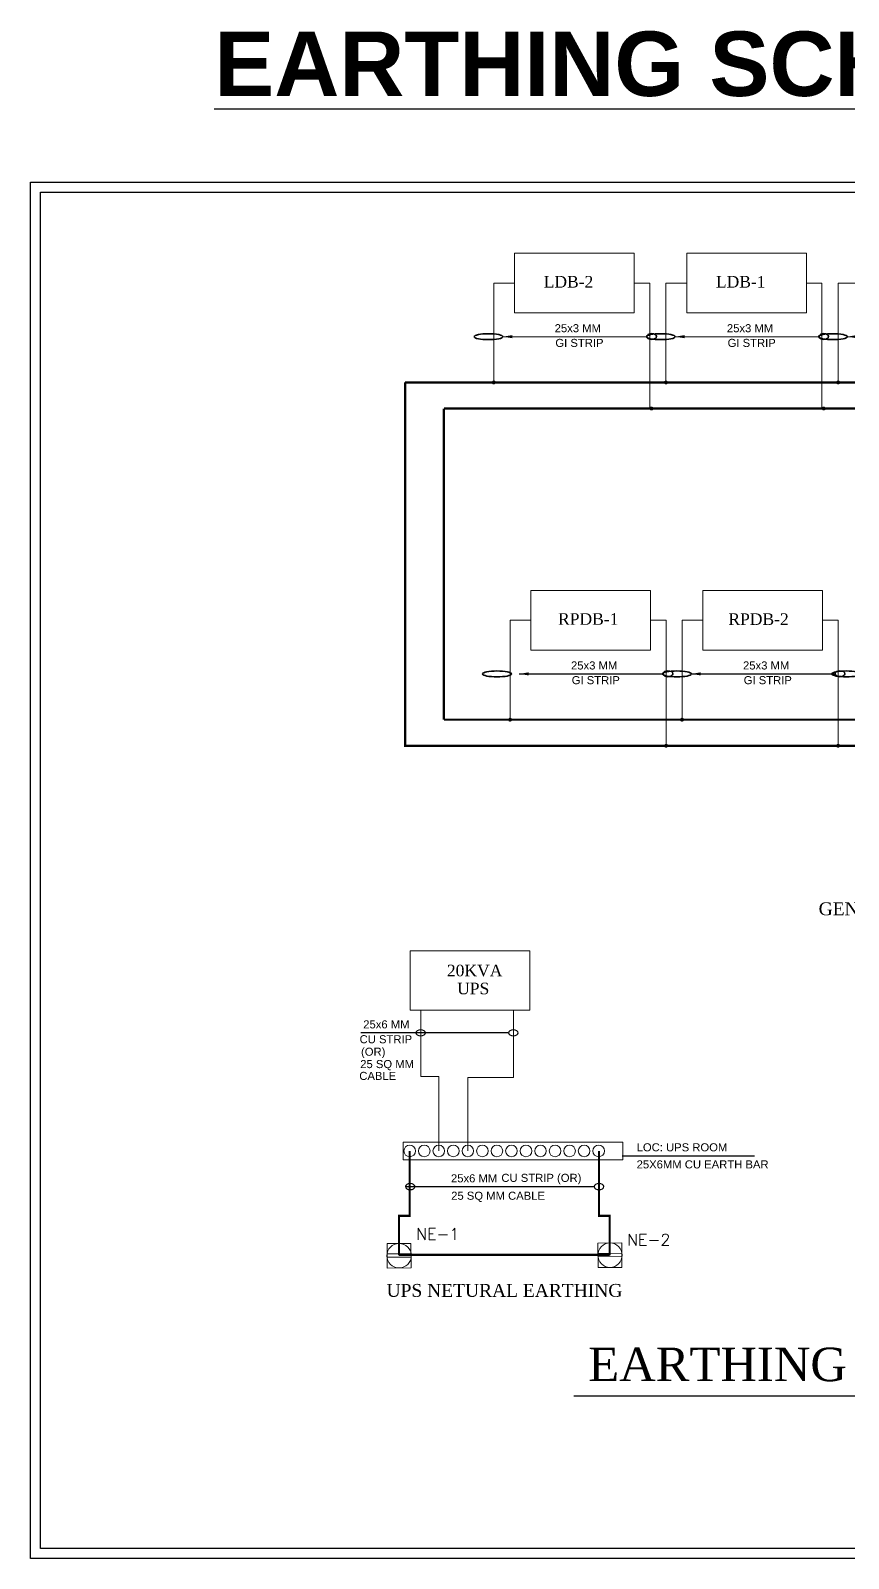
# Model space of a CAD drawing. Header units: millimetres. Extents: x 1380494 to 2061523, y -305664 to -174999.
# Drawn here: x 1555169 to 1574205, y -268091 to -232551 of the extents above; entities that cross this region are included whole.
import ezdxf
from ezdxf.enums import TextEntityAlignment as Align

# ---------------------------------------------------------------- set-up
doc = ezdxf.new("R2010")
doc.units = ezdxf.units.MM
doc.header["$LTSCALE"] = 600
doc.header["$MEASUREMENT"] = 0
doc.linetypes.add('CU STRIP', pattern=[1.125, 0.75, -0.125, 0.125, -0.125])
doc.layers.add('EP', color=3, linetype='Continuous', lineweight=0)
doc.layers.add('TITLE', color=7, linetype='Continuous')
doc.styles.add('ARIAL', font='arial.ttf')
doc.styles.add('ROMANS', font='romans.shx')
doc.styles.add('ROMANT', font='romant.shx')
doc.styles.get("Standard").update_dxf_attribs({"font": 'stylu.ttf'})
doc.styles.add('TIMES_R', font='times.ttf', dxfattribs={"height": 1.25})
doc.linetypes.add('GI_CABLE_SUPPLY', pattern='A,12.7,-5.08,["GI",Standard,S=2.54,R=0,X=-2.54,Y=-1.27],-5.08', length=22.86)
doc.dimstyles.new('cab.dim', dxfattribs={"dimscale": 1.1, "dimtxt": 115, "dimasz": 100, "dimexe": 10, "dimexo": 50, "dimgap": 35, "dimtad": 1, "dimdec": 0, "dimzin": 0, "dimdsep": 46, "dimtxsty": 'ROMANS', "dimcen": 0, "dimdle": 100, "dimclrd": 8, "dimclre": 8, "dimclrt": 7, "dimadec": 0, "dimazin": 0, "dimtfac": 1, "dimtdec": 0, "dimtofl": 0, "dimtmove": 0, "dimatfit": 3, "dimfxl": 1, "dimtolj": 1, "dimtzin": 0, "dimarcsym": 0})

# ---------------------------------------------------------------- blocks, each defined once
blk = doc.blocks.new('BB')
at = {"layer": 'EP', "color": 6}
for p, q in [((463866, 128971), (464143, 128971)), ((463866, 128932), (464143, 128932))]:
    blk.add_line(p, q, dxfattribs=at)
blk.add_lwpolyline([(463866, 129097), (464143, 129097), (464143, 128812), (463866, 128812)], close=True, dxfattribs=at)
blk.add_circle((464005, 128954), 142, dxfattribs=at)

msp = doc.modelspace()

# ---------------------------------------------------------------- linework, layer by layer
for points in [[(1600250.5016, -236080.0227), (1600250.5016, -268091.4434), (1555169.2964, -268091.4434), (1555169.2964, -236080.0227)], [(1600018.6692, -236311.8551), (1600018.6692, -267859.6109), (1555401.1288, -267859.6109), (1555401.1288, -236311.8551)]]:
    msp.add_lwpolyline(points, close=True)
at = {"layer": 'EP', "color": 7, "lineweight": -3}
for p, q in [((1566293.3932, -255865.271), (1562858.4835, -255868.4009)), ((1568939.1816, -258727.1225), (1572018.9568, -258727.1225)), ((1568287.5603, -259445.1553), (1563892.2617, -259445.1553)), ((1567811.8247, -264309.4434), (1580782.1353, -264309.4434))]:
    msp.add_line(p, q, dxfattribs=at)
at = {"layer": 'EP', "color": 6}
for points in [[(1569217.8655, -239119.6479), (1566434.6422, -239119.6479), (1566434.6422, -237731.8214), (1569217.8655, -237731.8214)], [(1569217.8655, -239119.6479), (1566434.6422, -239119.6479), (1566434.6422, -237731.8214), (1569217.8655, -237731.8214)], [(1573226.2394, -239119.6479), (1570443.0161, -239119.6479), (1570443.0161, -237731.8214), (1573226.2394, -237731.8214)], [(1573226.2394, -239119.6479), (1570443.0161, -239119.6479), (1570443.0161, -237731.8214), (1573226.2394, -237731.8214)], [(1569598.2205, -246964.0535), (1566814.9973, -246964.0535), (1566814.9973, -245576.2269), (1569598.2205, -245576.2269)], [(1569598.2205, -246964.0535), (1566814.9973, -246964.0535), (1566814.9973, -245576.2269), (1569598.2205, -245576.2269)], [(1573601.1096, -246964.0535), (1570817.8863, -246964.0535), (1570817.8863, -245576.2269), (1573601.1096, -245576.2269)], [(1573601.1096, -246964.0535), (1570817.8863, -246964.0535), (1570817.8863, -245576.2269), (1573601.1096, -245576.2269)], [(1566789.0714, -255341.8745), (1564005.8481, -255341.8745), (1564005.8481, -253954.048), (1566789.0714, -253954.048)], [(1566789.0714, -255341.8745), (1564005.8481, -255341.8745), (1564005.8481, -253954.048), (1566789.0714, -253954.048)]]:
    msp.add_lwpolyline(points, close=True, dxfattribs=at)
at = {"layer": 'EP', "color": 5}
for points in [[(1566434.6422, -238425.7347), (1565949.3265, -238425.7347), (1565949.3265, -240736.6466)], [(1569217.8655, -238425.7347), (1569579.6456, -238425.7347), (1569579.6456, -241343.2745)], [(1570443.0161, -238425.7347), (1569957.7004, -238425.7347), (1569957.7004, -240736.6466)], [(1573226.2394, -238425.7347), (1573588.0196, -238425.7347), (1573588.0196, -241343.2745)], [(1574450.2456, -238425.7347), (1573964.9299, -238425.7347), (1573964.9299, -240736.6466)], [(1566814.9973, -246270.1402), (1566329.6815, -246270.1402), (1566329.6815, -248581.0521)], [(1569598.2205, -246270.1402), (1569960.0007, -246270.1402), (1569960.0007, -249187.6801)], [(1570817.8863, -246270.1402), (1570332.5706, -246270.1402), (1570332.5706, -248581.0521)], [(1573601.1096, -246270.1402), (1573962.8898, -246270.1402), (1573962.8898, -249187.6801)]]:
    msp.add_lwpolyline(points, dxfattribs=at)
at = {"layer": 'EP', "color": 1, "linetype": 'GI_CABLE_SUPPLY', "ltscale": 10, "const_width": 50}
for points in [[(1563886.6919, -240736.6466), (1591375.9125, -240736.6466)], [(1591520.6254, -249187.6801), (1563886.6919, -249187.6801), (1563886.6919, -240736.6466)], [(1564789.1385, -241343.2745), (1591375.9125, -241343.2745)], [(1564789.1385, -248581.0521), (1564789.1385, -241343.2745)], [(1564789.1385, -248581.0521), (1591586.9738, -248581.0521)]]:
    msp.add_lwpolyline(points, dxfattribs=at)
at = {"layer": 'EP', "color": 7, "lineweight": 35, "const_width": 44.5145}
for points in [[(1565925.9278, -240736.6466, 1), (1565972.7251, -240736.6466, 1)], [(1569934.3018, -240736.6466, 1), (1569981.099, -240736.6466, 1)], [(1573941.5312, -240736.6466, 1), (1573988.3285, -240736.6466, 1)], [(1569597.1353, -241343.2745, 1), (1569643.9325, -241343.2745, 1)], [(1573605.5092, -241343.2745, 1), (1573652.3065, -241343.2745, 1)], [(1566306.2829, -248581.0521, 1), (1566353.0802, -248581.0521, 1)], [(1570309.1719, -248581.0521, 1), (1570355.9692, -248581.0521, 1)], [(1569936.6021, -249187.6801, 1), (1569983.3993, -249187.6801, 1)], [(1573939.4911, -249187.6801, 1), (1573986.2884, -249187.6801, 1)]]:
    msp.add_lwpolyline(points, format="xyb", close=True, dxfattribs=at)
at = {"layer": 'EP', "color": 140}
for points in [[(1564670.3703, -258613.1915), (1564670.3703, -256880.543), (1564252.7249, -256880.543), (1564252.7249, -255341.8745)], [(1565346.8384, -258613.1915), (1565346.8384, -256905.3024), (1566408.1655, -256905.3024), (1566408.1655, -255341.8745)]]:
    msp.add_lwpolyline(points, dxfattribs=at)
at = {"layer": 'EP', "color": 3, "linetype": 'CU STRIP', "ltscale": 10, "const_width": 50}
for points in [[(1563993.9021, -258613.1915), (1563993.9021, -260122.7956), (1563745.388, -260122.7956), (1563745.388, -261041.4777)], [(1568399.8741, -258613.1915), (1568399.8741, -260122.7956), (1568648.3882, -260122.7956), (1568648.3882, -261041.4777)], [(1563745.388, -261028.3364), (1568648.3882, -261028.3364)]]:
    msp.add_lwpolyline(points, dxfattribs=at)
at = {"layer": 'EP', "color": 7}
msp.add_lwpolyline([(1563840.1261, -258408.1786), (1568952.595, -258408.1786), (1568952.595, -258818.2043), (1563840.1261, -258818.2043)], close=True, dxfattribs=at)
for centre in [(1563993.9021, -258613.1915), (1564332.1362, -258613.1915), (1564670.3703, -258613.1915), (1565008.6044, -258613.1915), (1565346.8384, -258613.1915), (1565685.0725, -258613.1915), (1566023.3066, -258613.1915), (1566361.5407, -258613.1915), (1566699.7748, -258613.1915), (1567038.0088, -258613.1915), (1567376.2429, -258613.1915), (1567714.477, -258613.1915), (1568052.7111, -258613.1915), (1568390.9451, -258613.1915)]:
    msp.add_circle(centre, 135.2584, dxfattribs=at)
at = {"layer": 'EP', "color": 7, "lineweight": 35, "extrusion": (0, 0, -1)}
for centre, major_axis, ratio in [((1565828.1397, -239672.1813), (-334.9689, 0), 0.206587217), ((1569836.5136, -239672.1813), (-334.9689, 0), 0.206587217), ((1569623.0522, -239668.5849), (-112.4258, 0), 0.6155194263), ((1573843.7431, -239672.1813), (-334.9689, 0), 0.206587217), ((1573631.4262, -239668.5849), (-112.4258, 0), 0.6155194263), ((1566025.0975, -247516.5869), (-334.9689, 0), 0.206587217), ((1570212.4488, -247516.5869), (-334.9689, 0), 0.206587217), ((1570003.4073, -247512.9904), (-112.4258, 0), 0.6155194263), ((1574155.0122, -247516.5869), (-334.9689, 0), 0.206587217), ((1574006.2963, -247512.9904), (-112.4258, 0), 0.6155194263)]:
    msp.add_ellipse(centre, major_axis=major_axis, ratio=ratio, dxfattribs=at)
at = {"layer": 'EP', "color": 7, "lineweight": -3, "extrusion": (0, 0, -1)}
for centre in [(1564250.3783, -255865.3123), (1566405.819, -255865.3123), (1564004.5755, -259442.0666), (1568399.8741, -259442.0666)]:
    msp.add_ellipse(centre, major_axis=(-112.4258, 0), ratio=0.6155194263, dxfattribs=at)

# ---------------------------------------------------------------- block references
at = {"layer": 'EP', "xscale": -2.00134532593688, "yscale": 2.00134532593688, "zscale": 2.00134532593688, "rotation": 180.345849970315}
for p in [(633571.2208, -8578.7047), (638480.0038, -8565.5634)]:
    msp.add_blockref('BB', p, dxfattribs=at)

# ---------------------------------------------------------------- texts
at = {"layer": 'EP', "color": 7}
for s, style, p in [('LDB-2', 'TIMES_R', (1567688.9634, -238529.7223)), ('LDB-1', 'TIMES_R', (1571697.3374, -238529.7223)), ('RPDB-1', 'TIMES_R', (1568148.3185, -246373.6278)), ('RPDB-2', 'TIMES_R', (1572112.7076, -246377.1278)), ('20KVA ', 'TIMES_R', (1565555.7631, -254550.9488)), ('UPS', 'TIMES_R', (1565471.8208, -254968.598)), ('NE-1', 'ROMANT', (1564646.892, -260678.5511, 0)), ('NE-2', 'ROMANT', (1569555.675, -260814.6369, 0))]:
    msp.add_text(s, height=270, dxfattribs=dict(at, style=style)).set_placement(p, align=Align.CENTER)
at = {"layer": 'EP', "color": 7, "lineweight": -3}
for s, height, style, p in [('25x3 MM ', 187.5, 'ARIAL', (1567367.434, -239568.8395)), ('25x3 MM ', 187.5, 'ARIAL', (1571375.8079, -239568.8395)), ('GI STRIP', 187.5, 'ARIAL', (1567383.6326, -239910.9388)), ('GI STRIP', 187.5, 'ARIAL', (1571392.0066, -239910.9388)), ('25x3 MM ', 187.5, 'ARIAL', (1567747.789, -247413.245)), ('25x3 MM ', 187.5, 'ARIAL', (1571750.6781, -247413.245)), ('GI STRIP', 187.5, 'ARIAL', (1567763.9877, -247755.3443)), ('GI STRIP', 187.5, 'ARIAL', (1571766.8768, -247755.3443)), ('GENERAL BODY EARTHING FOR LT PANELS & DBS', 300, 'TIMES_R', (1573510.7827, -253130.1127)), ('25x6 MM ', 187.5, 'ARIAL', (1562912.0257, -255762.3213)), ('CU STRIP', 187.5, 'ARIAL', (1562827.4877, -256108.2981)), ('(OR)', 187.5, 'ARIAL', (1562860.9045, -256398.0313)), ('25 SQ MM ', 187.5, 'ARIAL', (1562842.1412, -256685.7349)), ('CABLE ', 187.5, 'ARIAL', (1562820.2507, -256960.9298)), ('LOC: UPS ROOM', 187.5, 'ARIAL', (1569275.1144, -258621.7881)), ('25X6MM CU EARTH BAR', 187.5, 'ARIAL', (1569275.1144, -259018.9139)), ('25x6 MM ', 187.5, 'ARIAL', (1564953.8453, -259342.9531)), ('CU STRIP (OR)', 187.5, 'ARIAL', (1566127.1875, -259332.2455)), ('25 SQ MM CABLE ', 187.5, 'ARIAL', (1564958.8488, -259748.24)), ('UPS NETURAL EARTHING', 300, 'TIMES_R', (1563455.2143, -262006.6758)), ('EARTHING SCHEMATIC', 780, 'TIMES_R', (1568148.4291, -263967.6346))]:
    msp.add_text(s, height=height, dxfattribs=dict(at, style=style)).set_placement(p)
at = {"layer": 'TITLE', "color": 6, "insert": (1576031.6811, -232573.7981), "char_height": 1500, "width": 36564.739772, "attachment_point": 2, "style": 'ARIAL'}
msp.add_mtext('{\\L\\fArial|b1|i0|c0|p34;EARTHING SCHEMATIC LAYOUT}', dxfattribs=at)

# ---------------------------------------------------------------- leaders
at = {"layer": 'EP'}
for points in [[(1566162.6185, -239672.1818), (1569510.6264, -239668.5849)], [(1570170.9924, -239672.1818), (1573519.0003, -239668.5849)], [(1574178.2219, -239672.1818), (1577526.2298, -239668.5849)], [(1566542.9736, -247516.5873), (1569890.9815, -247512.9904)], [(1570545.8626, -247516.5873), (1573893.8705, -247512.9904)]]:
    msp.add_leader(points, dimstyle='cab.dim', override={"dimasz": 200, "dimtad": 0, "dimclrd": 7}, dxfattribs=at)

doc.saveas('drawing.dxf')
